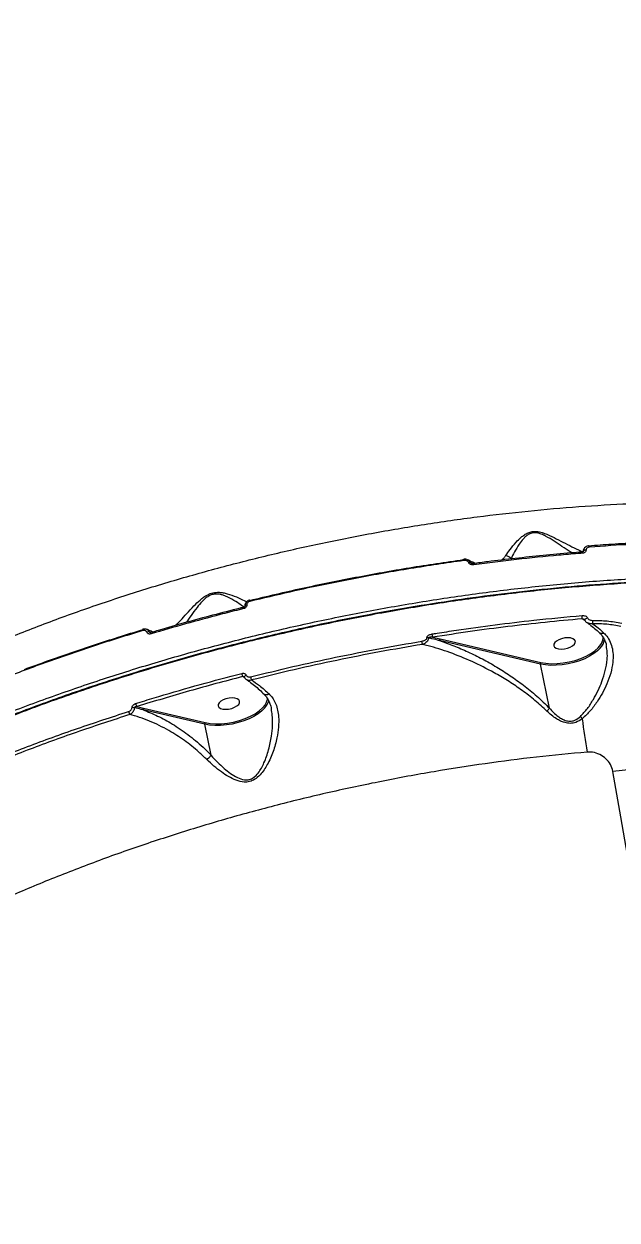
# Model space of a CAD drawing. Header units: millimetres. Extents: x -6523 to 7556, y -5559 to 6101.
# Drawn here: x -1928.5 to -1687.2, y 883.5 to 1370.3 of the extents above; entities that cross this region are included whole.
import ezdxf

# ---------------------------------------------------------------- set-up
doc = ezdxf.new("R2010")
doc.units = ezdxf.units.MM
for name, color, linetype in [('DIKOM_ОБЪЕКТ', 7, 'Continuous'), ('DIKOM_РАЗМЕР_ЗОНА', 7, 'Continuous'), ('DIKOM_РАЗМЕР_ОБЪЕКТА', 7, 'Continuous')]:
    doc.layers.add(name, color=color, linetype=linetype)
doc.styles.add('style1', font='arial.ttf', dxfattribs={"width": 0.8})
doc.dimstyles.new('1-50', dxfattribs={"dimtxt": 300, "dimasz": 200, "dimexe": 100, "dimexo": 0, "dimgap": 100, "dimtad": 1, "dimtxsty": 'style1', "dimcen": 200, "dimclrd": 7, "dimclre": 7, "dimclrt": 7, "dimadec": 1, "dimazin": 2, "dimtfac": 1, "dimtmove": 0, "dimatfit": 2, "dimfxl": 0, "dimlwd": 25, "dimlwe": 18, "dimarcsym": 0})

# ---------------------------------------------------------------- blocks, each defined once
blk = doc.blocks.new('*D10')
at = {"layer": 'Defpoints', "color": 0, "transparency": 16777216}
for p in [(-1823.23, 4314.24), (3842.01, -3170.82), (6537.88, -3170.82)]:
    blk.add_point(p, dxfattribs=at)
at = {"layer": 'DIKOM_РАЗМЕР_ОБЪЕКТА', "color": 7, "lineweight": 18, "transparency": 16777216}
for p, q in [((-1823.23, 4314.24), (6637.88, 4314.24)), ((3842.01, -3170.82), (6637.88, -3170.82))]:
    blk.add_line(p, q, dxfattribs=at)
at = {"layer": 'DIKOM_РАЗМЕР_ОБЪЕКТА', "color": 7, "lineweight": 25, "transparency": 16777216}
blk.add_line((6537.88, 3914.24), (6537.88, -2770.82), dxfattribs=at)
at = {"layer": 'DIKOM_РАЗМЕР_ОБЪЕКТА', "color": 7, "transparency": 16777216}
for points in [[(6471.22, 3914.24), (6604.55, 3914.24), (6537.88, 4314.24)], [(6471.22, -2770.82), (6604.55, -2770.82), (6537.88, -3170.82)]]:
    blk.add_solid(points, dxfattribs=at)
at = {"layer": 'DIKOM_РАЗМЕР_ОБЪЕКТА', "color": 7, "transparency": 16777216, "insert": (6304.71, 207.11), "char_height": 300, "attachment_point": 5, "rotation": 90, "style": 'style1'}
blk.add_mtext('7500', dxfattribs=at)
blk = doc.blocks.new('*D13')
at = {"layer": 'Defpoints', "color": 0, "transparency": 16777216}
for p in [(-2358.18, 6101.03), (4341.71, -4605.15), (7455.88, -4605.15)]:
    blk.add_point(p, dxfattribs=at)
at = {"layer": 'DIKOM_РАЗМЕР_ЗОНА', "color": 7, "lineweight": 18, "transparency": 16777216}
for p, q in [((-2358.18, 6101.03), (7555.88, 6101.03)), ((4341.71, -4605.15), (7555.88, -4605.15))]:
    blk.add_line(p, q, dxfattribs=at)
at = {"layer": 'DIKOM_РАЗМЕР_ЗОНА', "color": 7, "lineweight": 25, "transparency": 16777216}
blk.add_line((7455.88, 5701.03), (7455.88, -4205.15), dxfattribs=at)
at = {"layer": 'DIKOM_РАЗМЕР_ЗОНА', "color": 7, "transparency": 16777216}
for points in [[(7389.22, 5701.03), (7522.55, 5701.03), (7455.88, 6101.03)], [(7389.22, -4205.15), (7522.55, -4205.15), (7455.88, -4605.15)]]:
    blk.add_solid(points, dxfattribs=at)
at = {"layer": 'DIKOM_РАЗМЕР_ЗОНА', "color": 7, "transparency": 16777216, "insert": (7222.71, 375.61), "char_height": 300, "attachment_point": 5, "rotation": 90, "style": 'style1'}
blk.add_mtext('10700', dxfattribs=at)

msp = doc.modelspace()

# ---------------------------------------------------------------- linework, layer by layer
at = {"layer": 'DIKOM_ОБЪЕКТ', "color": 7, "linetype": 'Continuous', "lineweight": 15}
for p, q in [((-1701.348, 1155.379), (-1701.354, 1155.378)), ((-1698.646, 1157.864), (-1698.66, 1157.862)), ((-1700.094, 1127.419), (-1701.333, 1128.183)), ((-1762.209, 1120.696), (-1759.169, 1119.997)), ((-1759.169, 1119.997), (-1718.125, 1110.43)), ((-1718.339, 1109.76), (-1759.383, 1119.327)), ((-1714.65, 1091.808), (-1718.339, 1109.76)), ((-1838.618, 1104.123), (-1839.506, 1104.671)), ((-1882.586, 1092.441), (-1879.792, 1091.802)), ((-1854.936, 1085.289), (-1880.006, 1091.133)), ((-1879.792, 1091.802), (-1854.722, 1085.959)), ((-1852.336, 1072.637), (-1854.936, 1085.289))]:
    msp.add_line(p, q, dxfattribs=at)
at = {"layer": 'DIKOM_ОБЪЕКТ', "color": 7, "linetype": 'Continuous', "lineweight": 15, "flags": 128}
for points in [[(-1701.118, 1154.891), (-1701.155, 1155.049), (-1701.197, 1155.181), (-1701.241, 1155.282), (-1701.287, 1155.348), (-1701.331, 1155.378), (-1701.348, 1155.379)], [(-1699.788, 1156.116), (-1700.03, 1156.115), (-1700.267, 1156.084), (-1700.485, 1156.024), (-1700.671, 1155.94), (-1700.814, 1155.837), (-1700.906, 1155.72), (-1700.94, 1155.596), (-1700.941, 1155.579)], [(-1698.414, 1157.377), (-1698.45, 1157.527), (-1698.49, 1157.655), (-1698.532, 1157.755), (-1698.576, 1157.824), (-1698.62, 1157.86), (-1698.646, 1157.864)], [(-1749.61, 1152.411), (-1749.619, 1152.408), (-1749.636, 1152.376), (-1749.648, 1152.31)], [(-1836.658, 1135.787), (-1836.652, 1135.786), (-1836.633, 1135.759), (-1836.606, 1135.699)], [(-1837.815, 1133.818), (-1838.009, 1133.786), (-1838.187, 1133.737), (-1838.343, 1133.672), (-1838.471, 1133.595), (-1838.565, 1133.508), (-1838.621, 1133.415), (-1838.638, 1133.319), (-1838.638, 1133.313)], [(-1700.267, 1127.69), (-1700.282, 1127.775), (-1700.24, 1127.916), (-1700.127, 1128.071), (-1699.95, 1128.227), (-1699.725, 1128.372), (-1699.47, 1128.494), (-1699.205, 1128.583)], [(-1876.782, 1122.076), (-1876.811, 1122.234), (-1876.828, 1122.369), (-1876.833, 1122.476), (-1876.827, 1122.551), (-1876.808, 1122.592), (-1876.794, 1122.599)], [(-1709.844, 1115.845), (-1708.6, 1115.939), (-1707.349, 1116.213), (-1706.193, 1116.645), (-1705.227, 1117.2), (-1704.527, 1117.833), (-1704.152, 1118.492), (-1704.131, 1119.125), (-1704.465, 1119.68), (-1705.129, 1120.112), (-1706.068, 1120.386), (-1707.206, 1120.48), (-1708.451, 1120.386), (-1709.701, 1120.112), (-1710.857, 1119.68), (-1711.824, 1119.125), (-1712.523, 1118.492), (-1712.898, 1117.833), (-1712.92, 1117.2), (-1712.585, 1116.645), (-1711.921, 1116.213), (-1710.982, 1115.939), (-1709.844, 1115.845)], [(-1693.988, 1116.28), (-1695.077, 1115.202), (-1696.578, 1114.038), (-1698.337, 1112.954), (-1700.315, 1111.974), (-1702.469, 1111.119), (-1704.752, 1110.407), (-1707.116, 1109.854), (-1709.508, 1109.472), (-1711.877, 1109.269), (-1714.171, 1109.25), (-1716.341, 1109.415), (-1718.339, 1109.76)], [(-1718.125, 1110.43), (-1716.074, 1110.082), (-1713.841, 1109.929), (-1711.479, 1109.975), (-1709.047, 1110.219), (-1706.601, 1110.655), (-1704.202, 1111.272), (-1701.908, 1112.055), (-1699.773, 1112.986), (-1697.85, 1114.042), (-1696.184, 1115.198), (-1694.817, 1116.425), (-1693.781, 1117.694), (-1693.465, 1118.206)], [(-1838.098, 1105.279), (-1838.314, 1105.171), (-1838.506, 1105.043), (-1838.663, 1104.903), (-1838.776, 1104.76), (-1838.838, 1104.62), (-1838.845, 1104.494), (-1838.83, 1104.441)], [(-1846.442, 1091.374), (-1845.197, 1091.468), (-1843.946, 1091.742), (-1842.791, 1092.174), (-1841.824, 1092.729), (-1841.125, 1093.362), (-1840.749, 1094.021), (-1840.728, 1094.654), (-1841.063, 1095.209), (-1841.727, 1095.641), (-1842.665, 1095.915), (-1843.803, 1096.009), (-1845.048, 1095.915), (-1846.299, 1095.641), (-1847.454, 1095.209), (-1848.421, 1094.654), (-1849.12, 1094.021), (-1849.496, 1093.362), (-1849.517, 1092.729), (-1849.182, 1092.174), (-1848.519, 1091.742), (-1847.58, 1091.468), (-1846.442, 1091.374)], [(-1830.586, 1091.809), (-1831.674, 1090.731), (-1833.176, 1089.567), (-1834.935, 1088.483), (-1836.912, 1087.503), (-1839.066, 1086.648), (-1841.35, 1085.936), (-1843.713, 1085.383), (-1846.105, 1085.001), (-1848.474, 1084.798), (-1850.768, 1084.779), (-1852.938, 1084.944), (-1854.936, 1085.289)], [(-1854.722, 1085.959), (-1852.671, 1085.611), (-1850.438, 1085.458), (-1848.077, 1085.504), (-1845.644, 1085.748), (-1843.199, 1086.184), (-1840.8, 1086.801), (-1838.505, 1087.584), (-1836.37, 1088.515), (-1834.447, 1089.571), (-1832.782, 1090.727), (-1831.414, 1091.954), (-1830.378, 1093.223), (-1830.063, 1093.736)], [(-1644.425, 1084.573), (-1645.751, 1082.795), (-1647.408, 1081.033), (-1649.38, 1079.304), (-1651.65, 1077.623), (-1654.197, 1076.005), (-1656.997, 1074.465), (-1660.025, 1073.017), (-1663.254, 1071.675), (-1666.654, 1070.45), (-1670.194, 1069.355), (-1673.842, 1068.397), (-1677.564, 1067.588), (-1681.327, 1066.933), (-1685.096, 1066.439), (-1688.837, 1066.111)], [(-1646.875, 688.066), (-1647.029, 691.167), (-1648.127, 711.774), (-1649.35, 732.321), (-1650.699, 752.801), (-1652.172, 773.207), (-1653.77, 793.532), (-1655.491, 813.772), (-1657.336, 833.918), (-1659.303, 853.964), (-1661.393, 873.905), (-1663.604, 893.733), (-1665.936, 913.443), (-1668.387, 933.029), (-1670.958, 952.483), (-1673.647, 971.799), (-1676.454, 990.973), (-1679.377, 1009.997), (-1682.416, 1028.865), (-1685.57, 1047.572), (-1688.837, 1066.111)]]:
    msp.add_lwpolyline(points, dxfattribs=at)
at = {"layer": 'DIKOM_ОБЪЕКТ', "color": 7, "linetype": 'Continuous', "lineweight": 15}
for centre, radius, start, end in [((-1750.357, 1151.878), 0.918, 2.59177, 35.55136), ((-1747.141, 1149.987), 1.141, 69.61919, 108.81935), ((-1746.273, 1150.162), 0.789, 0.49866, 39.19401), ((-1835.2, 1135.714), 1.459, 177.13409, 197.39486), ((-1837.863, 1132.76), 1.235, 174.70078, 198.75224), ((-1704.887, 1128.764), 3.601, 350.71436, 12.41476), ((-1701.325, 1127), 4.3, 349.38418, 7.25592), ((-1879.498, 1123.676), 0.697, 159.39348, 203.37983), ((-1877.862, 1121.595), 1.303, 69.48734, 118.15181), ((-1764.517, 1118.718), 1.813, 69.59071, 89.93224), ((-1771.367, 1120.129), 9.175, 3.54417, 11.98115), ((-1758.669, 1119.468), 0.728, 133.37044, 191.14207), ((-1697.595, 1120.683), 4.815, 329.05024, 2.0692), ((-1777.062, 1116.883), 10.758, 4.7885, 11.85559), ((-1698.978, 1121), 6.868, 316.59571, 349.13684), ((-1717.625, 1109.901), 0.728, 133.37898, 191.13353), ((-1831.527, 1107.625), 8.508, 191.21155, 200.31663), ((-1826.944, 1106.446), 9.527, 191.34576, 199.32666), ((-1834.367, 1096.283), 5.002, 329.37964, 355.22291), ((-1884.173, 1090.038), 2.054, 73.93094, 99.70898), ((-1878.992, 1094.492), 4.138, 190.86404, 209.71064), ((-1879.292, 1091.273), 0.728, 133.37082, 191.13244), ((-1835.714, 1096.632), 7.04, 316.75932, 346.21106), ((-1881.893, 1091.258), 4.112, 191.07789, 209.69038), ((-1854.222, 1085.43), 0.728, 133.37843, 191.13408), ((-1709.019, 1081.317), 9.91, 38.94833, 45.65532), ((-1533.393, 1105.456), 168.871, 186.08784, 190.75169)]:
    msp.add_arc(centre, radius, start, end, dxfattribs=at)
for points, knots in [([(-2112.989, 1000.212), (-2111.196, 1002.5), (-2106.491, 1008.505), (-2097.648, 1018.134), (-2086.615, 1029.058), (-2074.625, 1039.713), (-2061.8, 1050.071), (-2048.203, 1060.11), (-2033.616, 1069.992), (-2018.05, 1079.677), (-2001.534, 1089.126), (-1984.429, 1098.133), (-1966.806, 1106.679), (-1948.747, 1114.752), (-1929.964, 1122.484), (-1910.491, 1129.832), (-1890.381, 1136.763), (-1870.064, 1143.127), (-1849.616, 1148.916), (-1829.109, 1154.135), (-1808.224, 1158.866), (-1787.017, 1163.071), (-1765.556, 1166.725), (-1744.294, 1169.751), (-1723.298, 1172.152), (-1702.63, 1173.947), (-1681.972, 1175.162), (-1661.397, 1175.77), (-1640.978, 1175.759), (-1622.558, 1175.16), (-1606.043, 1174.175), (-1596.323, 1173.273), (-1591.459, 1172.822)], [0, 0, 0, 0, 0.0213228, 0.0559646, 0.0906346, 0.1252762, 0.1589413, 0.1926322, 0.2262974, 0.2609395, 0.2956095, 0.3302517, 0.3639413, 0.3976567, 0.4313464, 0.4660119, 0.5007054, 0.535371, 0.569116, 0.6028868, 0.6366318, 0.6713525, 0.7061012, 0.7408219, 0.7746512, 0.8085064, 0.8423357, 0.8771408, 0.9119739, 0.9467791, 0.9733646, 1, 1, 1, 1]), ([(-1732.473, 1153.936), (-1731.909, 1154.734), (-1730.768, 1156.348), (-1728.601, 1159.003), (-1726.575, 1161.078), (-1724.905, 1162.395), (-1723.452, 1163.237), (-1721.739, 1163.766), (-1719.739, 1163.814), (-1717.675, 1163.345), (-1714.946, 1162.322), (-1711.797, 1160.769), (-1708.116, 1158.845), (-1704.589, 1157.066), (-1702.168, 1155.919), (-1701.142, 1155.521), (-1701.055, 1155.487)], [0, 0, 0, 0, 0.1198147, 0.2423686, 0.3241468, 0.3656264, 0.4080901, 0.4456747, 0.4836342, 0.5309554, 0.5764099, 0.672151, 0.7700881, 0.8788041, 0.9897235, 1, 1, 1, 1]), ([(-1705.501, 1155.035), (-1705.75, 1155.188), (-1706.989, 1155.946), (-1709.437, 1157.563), (-1712.686, 1159.769), (-1715.524, 1161.515), (-1717.965, 1162.702), (-1719.703, 1163.239), (-1720.938, 1163.263), (-1721.953, 1163.109), (-1723.041, 1162.704), (-1724.253, 1161.827), (-1725.623, 1160.42), (-1727.267, 1158.201), (-1728.972, 1155.363), (-1729.916, 1153.475), (-1730.294, 1152.621), (-1730.294, 1152.62)], [0, 0, 0, 0, 0.031469, 0.1560185, 0.2643807, 0.3724327, 0.4213088, 0.4701661, 0.5021622, 0.5080447, 0.5459198, 0.5905256, 0.6354358, 0.7261168, 0.8629928, 0.999863, 1, 1, 1, 1]), ([(-1630.773, 1159.954), (-1631.956, 1159.975), (-1636.717, 1160.064), (-1645.157, 1160.052), (-1656.086, 1159.917), (-1667.109, 1159.61), (-1678.207, 1159.138), (-1688.723, 1158.556), (-1695.562, 1158.055), (-1698.658, 1157.828)], [0, 0, 0, 0, 0.0536925, 0.2159294, 0.3782773, 0.5407012, 0.7031651, 0.8656234, 1, 1, 1, 1]), ([(-1630.441, 1159.508), (-1635.975, 1159.552), (-1647.042, 1159.64), (-1663.96, 1159.276), (-1681.073, 1158.577), (-1692.634, 1157.777), (-1698.414, 1157.377)], [0, 0, 0, 0, 0.2490988, 0.4981988, 0.7490992, 1, 1, 1, 1]), ([(-1701.353, 1155.358), (-1702.909, 1155.24), (-1708.204, 1154.837), (-1717.278, 1153.982), (-1728.551, 1152.791), (-1738.013, 1151.676), (-1743.719, 1150.903), (-1745.662, 1150.64)], [0, 0, 0, 0, 0.1061227, 0.3610937, 0.6154643, 0.8690464, 1, 1, 1, 1]), ([(-1701.118, 1154.891), (-1701.767, 1154.839), (-1705.011, 1154.581), (-1713.995, 1153.801), (-1728.126, 1152.382), (-1739.695, 1150.907), (-1745.484, 1150.169)], [0, 0, 0, 0, 0.0441422, 0.2207135, 0.6100122, 1, 1, 1, 1]), ([(-1734.097, 1152.104), (-1733.766, 1152.402), (-1733.177, 1152.93), (-1732.687, 1153.63), (-1732.473, 1153.936)], [0, 0, 0, 0, 0.5621857, 1, 1, 1, 1]), ([(-1732.473, 1153.936), (-1732.425, 1153.932), (-1732.107, 1153.908), (-1731.518, 1153.742), (-1730.787, 1153.291), (-1730.458, 1152.844), (-1730.294, 1152.62)], [0, 0, 0, 0, 0.0562158, 0.3685476, 0.6842661, 1, 1, 1, 1]), ([(-1700.942, 1155.579), (-1700.94, 1155.575), (-1700.937, 1155.569), (-1700.974, 1155.509), (-1701.104, 1155.43), (-1701.239, 1155.385), (-1701.329, 1155.383), (-1701.347, 1155.383)], [0, 0, 0, 0, 0.2821079, 0.5387096, 0.7467067, 0.9503124, 1, 1, 1, 1]), ([(-1699.788, 1156.116), (-1699.802, 1155.968), (-1699.832, 1155.661), (-1700.126, 1155.271), (-1700.565, 1154.983), (-1700.934, 1154.922), (-1701.118, 1154.891)], [0, 0, 0, 0, 0.2338872, 0.482499, 0.7413552, 1, 1, 1, 1]), ([(-1698.645, 1157.854), (-1698.696, 1157.853), (-1699.06, 1157.847), (-1699.677, 1157.63), (-1700.369, 1157.143), (-1700.8, 1156.484), (-1700.982, 1155.888), (-1700.919, 1155.552), (-1700.903, 1155.469)], [0, 0, 0, 0, 0.0403543, 0.2882507, 0.5097, 0.7221649, 0.9311838, 1, 1, 1, 1]), ([(-1698.414, 1157.377), (-1698.604, 1157.345), (-1698.983, 1157.283), (-1699.436, 1156.986), (-1699.741, 1156.585), (-1699.773, 1156.268), (-1699.788, 1156.116)], [0, 0, 0, 0, 0.2583669, 0.5167427, 0.7678352, 1, 1, 1, 1]), ([(-1836.606, 1135.699), (-1829.462, 1137.392), (-1815.172, 1140.778), (-1793.463, 1145.178), (-1771.603, 1149.11), (-1756.966, 1151.243), (-1749.648, 1152.31)], [0, 0, 0, 0, 0.2485969, 0.4971936, 0.7485969, 1, 1, 1, 1]), ([(-1749.44, 1151.919), (-1756.692, 1150.863), (-1771.197, 1148.752), (-1793.026, 1144.837), (-1814.867, 1140.423), (-1829.351, 1136.993), (-1836.593, 1135.278)], [0, 0, 0, 0, 0.2485964, 0.4971927, 0.7485966, 1, 1, 1, 1]), ([(-1747.677, 1152.081), (-1747.889, 1152.178), (-1748.363, 1152.396), (-1749.046, 1152.486), (-1749.468, 1152.406), (-1749.605, 1152.38)], [0, 0, 0, 0, 0.3536721, 0.7884136, 1, 1, 1, 1]), ([(-1747.509, 1151.067), (-1747.57, 1151.185), (-1747.691, 1151.422), (-1748.039, 1151.693), (-1748.485, 1151.882), (-1748.972, 1151.96), (-1749.298, 1151.932), (-1749.44, 1151.919)], [0, 0, 0, 0, 0.18891731, 0.37742588, 0.5791619, 0.81644225, 1, 1, 1, 1]), ([(-1747.674, 1152.077), (-1747.639, 1152.063), (-1747.396, 1151.966), (-1747.037, 1151.628), (-1746.842, 1151.249), (-1746.744, 1151.056)], [0, 0, 0, 0, 0.0766244, 0.532386, 1, 1, 1, 1]), ([(-1744.76, 1150.761), (-1744.982, 1150.837), (-1745.817, 1151.126), (-1746.799, 1151.577), (-1747.58, 1152.035), (-1747.67, 1152.087)], [0, 0, 0, 0, 0.2422207, 0.9132843, 1, 1, 1, 1]), ([(-1745.484, 1150.169), (-1745.632, 1150.157), (-1745.976, 1150.129), (-1746.49, 1150.216), (-1746.957, 1150.418), (-1747.32, 1150.7), (-1747.446, 1150.944), (-1747.509, 1151.067)], [0, 0, 0, 0, 0.1825267, 0.4237804, 0.6274438, 0.8134089, 1, 1, 1, 1]), ([(-1746.744, 1151.056), (-1746.661, 1151.005), (-1746.453, 1150.878), (-1746.246, 1150.752), (-1746.122, 1150.677)], [0, 0, 0, 0, 0.3995568, 1, 1, 1, 1]), ([(-1746.744, 1151.056), (-1746.728, 1151.028), (-1746.701, 1150.98), (-1746.613, 1150.887), (-1746.537, 1150.836), (-1746.481, 1150.799)], [0, 0, 0, 0, 0.26177348, 0.45415311, 1, 1, 1, 1]), ([(-1745.663, 1150.672), (-1745.717, 1150.662), (-1745.887, 1150.631), (-1746.148, 1150.666), (-1746.374, 1150.735), (-1746.455, 1150.786), (-1746.479, 1150.801)], [0, 0, 0, 0, 0.1942462, 0.6079995, 0.8829655, 1, 1, 1, 1]), ([(-1730.294, 1152.62), (-1730.293, 1152.619), (-1730.292, 1152.617), (-1730.291, 1152.613), (-1730.29, 1152.611), (-1730.29, 1152.61)], [0, 0, 0, 0, 0.2986015, 0.7025835, 1, 1, 1, 1]), ([(-2171.527, 892.561), (-2170.894, 894.888), (-2169.188, 901.159), (-2165.37, 911.456), (-2159.78, 923.429), (-2152.886, 935.539), (-2144.681, 947.746), (-2135.154, 960.009), (-2124.518, 972.059), (-2112.836, 983.858), (-2100.19, 995.378), (-2086.375, 1006.805), (-2071.389, 1018.096), (-2055.257, 1029.206), (-2038.334, 1039.891), (-2020.696, 1050.124), (-2002.435, 1059.89), (-1983.253, 1069.347), (-1963.177, 1078.448), (-1942.258, 1087.152), (-1921.205, 1095.173), (-1900.125, 1102.517), (-1879.114, 1109.206), (-1857.578, 1115.44), (-1835.565, 1121.178), (-1813.136, 1126.392), (-1790.477, 1131.03), (-1767.652, 1135.067), (-1744.731, 1138.488), (-1721.641, 1141.295), (-1698.456, 1143.452), (-1675.257, 1144.936), (-1652.552, 1145.714), (-1630.41, 1145.8), (-1608.881, 1145.223), (-1587.618, 1143.972), (-1566.701, 1142.027), (-1546.232, 1139.363), (-1527.778, 1136.288), (-1516.45, 1133.869), (-1511.441, 1132.799)], [0, 0, 0, 0, 0.0156515, 0.0421674, 0.0687038, 0.0952198, 0.122506, 0.1498144, 0.1771005, 0.2036165, 0.230153, 0.2566689, 0.283955, 0.3112635, 0.3385496, 0.3650656, 0.391602, 0.418118, 0.4454041, 0.4727126, 0.4999987, 0.52556, 0.5511395, 0.5767008, 0.6029494, 0.6292179, 0.6554666, 0.6819826, 0.7085191, 0.7350351, 0.7623214, 0.7896299, 0.8169161, 0.8434321, 0.8699685, 0.8964846, 0.9237709, 0.9510793, 0.9783655, 1, 1, 1, 1]), ([(-2123.702, 970.601), (-2123.535, 970.79), (-2119.997, 974.808), (-2112.047, 982.554), (-2099.848, 993.795), (-2086.518, 1004.849), (-2072.279, 1015.685), (-2057.148, 1026.252), (-2040.969, 1036.648), (-2023.708, 1046.838), (-2005.376, 1056.796), (-1986.249, 1066.366), (-1966.42, 1075.506), (-1945.979, 1084.171), (-1924.986, 1092.33), (-1903.463, 1099.961), (-1881.458, 1107.059), (-1859.043, 1113.608), (-1836.322, 1119.579), (-1813.403, 1124.942), (-1791.808, 1129.376), (-1771.616, 1132.997), (-1752.858, 1135.937), (-1734.118, 1138.45), (-1715.222, 1140.553), (-1696.206, 1142.223), (-1677.115, 1143.431), (-1658.19, 1144.2), (-1645.777, 1144.309), (-1639.573, 1144.363)], [0, 0, 0, 0, 0.0019425, 0.0413, 0.0807724, 0.1203034, 0.1598345, 0.1993068, 0.2386642, 0.2795277, 0.3205201, 0.3615779, 0.4026359, 0.4436281, 0.4844917, 0.5253551, 0.5663474, 0.6074053, 0.6484632, 0.6894555, 0.730319, 0.7634301, 0.7965756, 0.829721, 0.8628322, 0.8971052, 0.9314161, 0.965727, 1, 1, 1, 1]), ([(-1639.106, 1144.02), (-1643.425, 1143.992), (-1655.059, 1143.914), (-1674.301, 1143.239), (-1696.831, 1141.832), (-1719.784, 1139.739), (-1743.09, 1136.952), (-1766.676, 1133.459), (-1790.024, 1129.339), (-1813.057, 1124.619), (-1835.711, 1119.342), (-1858.354, 1113.422), (-1880.906, 1106.851), (-1903.283, 1099.636), (-1924.995, 1091.938), (-1945.981, 1083.793), (-1966.2, 1075.249), (-1985.981, 1066.165), (-2005.236, 1056.552), (-2023.882, 1046.43), (-2041.302, 1036.144), (-2057.496, 1025.752), (-2072.49, 1015.309), (-2086.726, 1004.521), (-2100.125, 993.41), (-2112.625, 982.003), (-2124.11, 970.394), (-2134.523, 958.615), (-2143.828, 946.702), (-2152.043, 934.615), (-2159.078, 922.389), (-2164.931, 910.061), (-2169.281, 897.922), (-2171.715, 889.748), (-2172.345, 885.709), (-2172.368, 885.566)], [0, 0, 0, 0, 0.0185356, 0.0499377, 0.0813639, 0.1127659, 0.1450801, 0.1774207, 0.2097349, 0.2411369, 0.2725631, 0.3039652, 0.3362794, 0.3686198, 0.4009341, 0.4323361, 0.4637624, 0.4951644, 0.5274786, 0.5598191, 0.5921333, 0.6224048, 0.6526976, 0.6829691, 0.7140547, 0.7451637, 0.7762491, 0.8076513, 0.8390775, 0.8704797, 0.9027941, 0.9351346, 0.9674489, 0.998851, 1, 1, 1, 1]), ([(-1866.734, 1125.506), (-1866.096, 1126.162), (-1864.73, 1127.568), (-1862.276, 1130.305), (-1859.651, 1133.152), (-1857.323, 1135.452), (-1855.41, 1136.991), (-1853.678, 1138.082), (-1851.479, 1138.918), (-1849.25, 1139.06), (-1847.346, 1138.811), (-1844.888, 1138.2), (-1841.962, 1137.098), (-1839.363, 1135.865), (-1838.189, 1135.276), (-1837.843, 1135.103)], [0, 0, 0, 0, 0.10268718, 0.22000847, 0.33728472, 0.42435054, 0.46931021, 0.51406236, 0.56566514, 0.6254331, 0.66906858, 0.71282866, 0.83143662, 0.9503501, 1, 1, 1, 1]), ([(-1838.898, 1132.902), (-1839.345, 1133.226), (-1840.525, 1134.081), (-1842.983, 1135.715), (-1845.591, 1137.106), (-1847.786, 1137.933), (-1849.293, 1138.28), (-1850.594, 1138.313), (-1851.859, 1138.094), (-1852.67, 1137.794), (-1853.768, 1137.196), (-1854.818, 1136.425), (-1856.422, 1134.858), (-1858.358, 1132.499), (-1860.517, 1129.536), (-1861.852, 1127.642), (-1862.509, 1126.71)], [0, 0, 0, 0, 0.0808807, 0.2135083, 0.3457816, 0.3923738, 0.4387894, 0.48516, 0.4993426, 0.5410858, 0.5510054, 0.5979233, 0.6451594, 0.740612, 0.8723678, 1, 1, 1, 1]), ([(-1836.655, 1135.777), (-1836.701, 1135.769), (-1837.039, 1135.71), (-1837.628, 1135.386), (-1838.262, 1134.748), (-1838.626, 1134.006), (-1838.607, 1133.515), (-1838.599, 1133.32)], [0, 0, 0, 0, 0.0402696, 0.2978124, 0.5605256, 0.825277, 1, 1, 1, 1]), ([(-1836.593, 1135.278), (-1836.754, 1135.223), (-1837.077, 1135.114), (-1837.47, 1134.785), (-1837.735, 1134.376), (-1837.818, 1134.036), (-1837.816, 1133.852), (-1837.815, 1133.818)], [0, 0, 0, 0, 0.2363425, 0.4725697, 0.7091402, 0.9458476, 1, 1, 1, 1]), ([(-1839.091, 1132.868), (-1839.584, 1132.748), (-1843.811, 1131.724), (-1851.726, 1129.657), (-1862.812, 1126.65), (-1871.17, 1124.284), (-1875.8, 1122.885), (-1876.79, 1122.586)], [0, 0, 0, 0, 0.0388029, 0.3322385, 0.6263005, 0.9201057, 1, 1, 1, 1]), ([(-1839.032, 1132.363), (-1839.677, 1132.203), (-1842.903, 1131.4), (-1850.847, 1129.368), (-1862.82, 1126.154), (-1872.126, 1123.436), (-1876.782, 1122.076)], [0, 0, 0, 0, 0.0507677, 0.2538484, 0.6266946, 1, 1, 1, 1]), ([(-1838.643, 1133.315), (-1838.641, 1133.292), (-1838.639, 1133.25), (-1838.695, 1133.132), (-1838.795, 1133.021), (-1838.933, 1132.925), (-1839.042, 1132.891), (-1839.095, 1132.874)], [0, 0, 0, 0, 0.2579528, 0.4669294, 0.64364, 0.8261441, 1, 1, 1, 1]), ([(-1837.815, 1133.818), (-1837.815, 1133.785), (-1837.813, 1133.603), (-1837.894, 1133.265), (-1838.158, 1132.857), (-1838.549, 1132.528), (-1838.871, 1132.418), (-1839.032, 1132.363)], [0, 0, 0, 0, 0.0535377, 0.2897993, 0.5263749, 0.7631263, 1, 1, 1, 1]), ([(-1762.392, 1122.033), (-1761.736, 1122.138), (-1758.454, 1122.66), (-1749.918, 1123.964), (-1736.789, 1125.78), (-1719.704, 1127.841), (-1707.93, 1128.931), (-1701.37, 1129.538)], [0, 0, 0, 0, 0.0321659, 0.1608354, 0.4183954, 0.6759564, 1, 1, 1, 1]), ([(-1701.37, 1129.538), (-1701.317, 1129.541), (-1700.994, 1129.563), (-1700.438, 1129.503), (-1699.834, 1129.259), (-1699.416, 1128.948), (-1699.275, 1128.704), (-1699.205, 1128.583)], [0, 0, 0, 0, 0.0639414, 0.3885898, 0.6455852, 0.8223068, 1, 1, 1, 1]), ([(-1701.333, 1128.183), (-1706.366, 1127.725), (-1716.431, 1126.809), (-1731.636, 1125.062), (-1746.901, 1123.064), (-1757.106, 1121.485), (-1762.209, 1120.696)], [0, 0, 0, 0, 0.2493142, 0.4986285, 0.7493144, 1, 1, 1, 1]), ([(-1700.441, 1127.847), (-1700.443, 1127.848), (-1700.551, 1127.927), (-1700.826, 1128.036), (-1701.12, 1128.137), (-1701.303, 1128.176), (-1701.333, 1128.183)], [0, 0, 0, 0, 0.0069641, 0.3788689, 0.8963154, 1, 1, 1, 1]), ([(-1700.442, 1127.846), (-1700.409, 1127.825), (-1700.35, 1127.786), (-1700.293, 1127.731), (-1700.267, 1127.691), (-1700.269, 1127.693), (-1700.269, 1127.694)], [0, 0, 0, 0, 0.3143668, 0.5740174, 0.8189274, 1, 1, 1, 1]), ([(-1700.259, 1127.694), (-1700.161, 1127.511), (-1699.949, 1127.114), (-1699.602, 1126.772), (-1699.372, 1126.656), (-1699.362, 1126.651)], [0, 0, 0, 0, 0.4521911, 0.9775549, 1, 1, 1, 1]), ([(-1699.377, 1126.631), (-1699.17, 1126.495), (-1698.328, 1125.946), (-1696.777, 1124.702), (-1695.271, 1123.429), (-1694.422, 1122.589), (-1694.261, 1122.429)], [0, 0, 0, 0, 0.1268006, 0.5158791, 0.9077488, 1, 1, 1, 1]), ([(-1697.098, 1126.208), (-1697.514, 1126.19), (-1698.276, 1126.158), (-1699.057, 1126.407), (-1699.329, 1126.634), (-1699.356, 1126.657)], [0, 0, 0, 0, 0.5185732, 0.9516062, 1, 1, 1, 1]), ([(-1699.205, 1128.583), (-1699.131, 1128.456), (-1698.984, 1128.203), (-1698.541, 1127.873), (-1697.893, 1127.595), (-1697.356, 1127.561), (-1697.059, 1127.543)], [0, 0, 0, 0, 0.1849092, 0.3685877, 0.6500855, 1, 1, 1, 1]), ([(-1697.098, 1126.208), (-1696.339, 1125.649), (-1694.814, 1124.527), (-1693.259, 1123.109), (-1692.478, 1122.396)], [0, 0, 0, 0, 0.4978698, 1, 1, 1, 1]), ([(-1685.557, 1125.102), (-1687.461, 1125.442), (-1691.297, 1126.129), (-1695.155, 1126.181), (-1697.098, 1126.208)], [0, 0, 0, 0, 0.4964815, 1, 1, 1, 1]), ([(-1697.059, 1127.543), (-1695.101, 1127.517), (-1691.156, 1127.466), (-1687.235, 1126.767), (-1685.261, 1126.415)], [0, 0, 0, 0, 0.4964934, 1, 1, 1, 1]), ([(-1880.138, 1123.399), (-1883.498, 1122.372), (-1893.326, 1119.366), (-1909.399, 1114.059), (-1928.255, 1107.325), (-1946.805, 1100.189), (-1958.827, 1095.097), (-1964.838, 1092.551)], [0, 0, 0, 0, 0.1144547, 0.3347648, 0.555076, 0.7775383, 1, 1, 1, 1]), ([(-1928.301, 1107.628), (-1922.017, 1109.912), (-1909.45, 1114.479), (-1893.272, 1119.798), (-1883.405, 1122.819), (-1880.053, 1123.845)], [0, 0, 0, 0, 0.39769419, 0.7953895, 1, 1, 1, 1]), ([(-1878.227, 1123.718), (-1878.302, 1123.771), (-1878.595, 1123.975), (-1879.245, 1124.052), (-1879.841, 1124.053), (-1880.123, 1123.921), (-1880.148, 1123.91)], [0, 0, 0, 0, 0.1395219, 0.5428146, 0.9603378, 1, 1, 1, 1]), ([(-1878.477, 1122.744), (-1878.541, 1122.869), (-1878.671, 1123.119), (-1879.033, 1123.368), (-1879.477, 1123.49), (-1879.863, 1123.474), (-1880.081, 1123.415), (-1880.138, 1123.399)], [0, 0, 0, 0, 0.2256326, 0.4513383, 0.6801809, 0.9175914, 1, 1, 1, 1]), ([(-1876.782, 1122.076), (-1876.839, 1122.061), (-1877.064, 1122.001), (-1877.459, 1121.986), (-1877.912, 1122.112), (-1878.28, 1122.366), (-1878.411, 1122.618), (-1878.477, 1122.744)], [0, 0, 0, 0, 0.0825897, 0.3217177, 0.5513078, 0.7756372, 1, 1, 1, 1]), ([(-1876.008, 1122.822), (-1876.261, 1122.906), (-1876.961, 1123.139), (-1877.75, 1123.557), (-1878.253, 1123.824)], [0, 0, 0, 0, 0.3628972, 1, 1, 1, 1]), ([(-1878.221, 1123.729), (-1878.059, 1123.631), (-1877.698, 1123.412), (-1877.51, 1123.028), (-1877.406, 1122.816)], [0, 0, 0, 0, 0.4461373, 1, 1, 1, 1]), ([(-1877.406, 1122.816), (-1877.384, 1122.777), (-1877.359, 1122.731), (-1877.294, 1122.664), (-1877.251, 1122.638), (-1877.215, 1122.616)], [0, 0, 0, 0, 0.4945818, 0.5702688, 1, 1, 1, 1]), ([(-1877.406, 1122.816), (-1877.361, 1122.789), (-1877.227, 1122.706), (-1877.093, 1122.625), (-1877.003, 1122.571)], [0, 0, 0, 0, 0.3291901, 1, 1, 1, 1]), ([(-1876.798, 1122.604), (-1876.835, 1122.592), (-1876.937, 1122.56), (-1877.08, 1122.564), (-1877.187, 1122.592), (-1877.208, 1122.609), (-1877.216, 1122.614)], [0, 0, 0, 0, 0.1861744, 0.5087587, 0.8262168, 1, 1, 1, 1]), ([(-1766.534, 1119.093), (-1766.132, 1119.19), (-1765.534, 1119.335), (-1764.912, 1119.759), (-1764.622, 1120.103), (-1764.524, 1120.37), (-1764.516, 1120.503), (-1764.515, 1120.53)], [0, 0, 0, 0, 0.4456166, 0.662333, 0.8365, 0.9657202, 1, 1, 1, 1]), ([(-1763.885, 1120.417), (-1763.885, 1120.37), (-1763.888, 1120.151), (-1763.99, 1119.708), (-1764.325, 1119.097), (-1764.975, 1118.43), (-1765.702, 1117.998), (-1766.213, 1117.825), (-1766.342, 1117.781)], [0, 0, 0, 0, 0.0398462, 0.1865084, 0.3715023, 0.5855251, 0.8948812, 1, 1, 1, 1]), ([(-1764.515, 1120.53), (-1764.513, 1120.56), (-1764.504, 1120.698), (-1764.4, 1120.976), (-1764.092, 1121.339), (-1763.438, 1121.783), (-1762.809, 1121.934), (-1762.392, 1122.033)], [0, 0, 0, 0, 0.0349445, 0.1620618, 0.33627, 0.5591538, 1, 1, 1, 1]), ([(-1762.209, 1120.696), (-1762.518, 1120.704), (-1762.969, 1120.715), (-1763.486, 1120.638), (-1763.728, 1120.563), (-1763.836, 1120.491), (-1763.872, 1120.449), (-1763.881, 1120.426), (-1763.885, 1120.417)], [0, 0, 0, 0, 0.5066469, 0.7402889, 0.895267, 0.9534639, 0.9811377, 1, 1, 1, 1]), ([(-1759.383, 1119.327), (-1759.643, 1119.392), (-1760.943, 1119.714), (-1762.446, 1120.076), (-1763.686, 1120.37), (-1763.885, 1120.417)], [0, 0, 0, 0, 0.1735171, 0.8675058, 1, 1, 1, 1]), ([(-1692.478, 1122.396), (-1692.259, 1122.177), (-1691.369, 1121.284), (-1690.145, 1119.434), (-1689.132, 1116.717), (-1688.712, 1113.723), (-1688.819, 1110.196), (-1689.636, 1106.137), (-1691.155, 1101.896), (-1693.074, 1097.954), (-1695.337, 1094.262), (-1697.966, 1090.613), (-1700.197, 1088.568), (-1701.312, 1087.547)], [0, 0, 0, 0, 0.0275983, 0.1121816, 0.1968265, 0.2807385, 0.3647041, 0.4782469, 0.5919087, 0.6886543, 0.785421, 0.8928605, 1, 1, 1, 1]), ([(-1694.293, 1122.433), (-1694.174, 1122.33), (-1693.632, 1121.857), (-1692.882, 1120.813), (-1692.081, 1119.275), (-1691.628, 1118.034), (-1691.513, 1117.274), (-1691.495, 1117.156)], [0, 0, 0, 0, 0.07871778, 0.35987277, 0.65100833, 0.94607041, 1, 1, 1, 1]), ([(-1692.478, 1122.396), (-1692.515, 1122.379), (-1692.628, 1122.327), (-1692.972, 1122.199), (-1693.49, 1122.121), (-1693.995, 1122.211), (-1694.18, 1122.412), (-1694.247, 1122.484)], [0, 0, 0, 0, 0.0520887, 0.1611684, 0.4891335, 0.8170715, 1, 1, 1, 1]), ([(-1836.286, 1104.572), (-1830.546, 1105.98), (-1819.067, 1108.796), (-1801.66, 1112.582), (-1784.145, 1116.07), (-1772.404, 1118.085), (-1766.534, 1119.093)], [0, 0, 0, 0, 0.2490976, 0.4981938, 0.7490969, 1, 1, 1, 1]), ([(-1766.342, 1117.781), (-1772.157, 1116.783), (-1783.786, 1114.787), (-1801.221, 1111.32), (-1818.63, 1107.537), (-1830.167, 1104.708), (-1835.935, 1103.293)], [0, 0, 0, 0, 0.2490969, 0.4981946, 0.7490975, 1, 1, 1, 1]), ([(-1715.716, 1090.631), (-1715.891, 1090.8), (-1717.664, 1092.515), (-1721.18, 1095.597), (-1726.393, 1099.549), (-1731.747, 1103.097), (-1738.324, 1106.965), (-1746.14, 1110.915), (-1755.141, 1114.571), (-1761.879, 1116.686), (-1765.582, 1117.594), (-1766.342, 1117.781)], [0, 0, 0, 0, 0.0115177, 0.1169979, 0.22298, 0.3292398, 0.4351021, 0.6083256, 0.7820036, 0.9552822, 1, 1, 1, 1]), ([(-1759.383, 1119.327), (-1757.466, 1118.655), (-1753.632, 1117.311), (-1747.81, 1114.793), (-1741.957, 1111.908), (-1736.202, 1108.664), (-1730.605, 1105.109), (-1725.149, 1101.184), (-1719.75, 1096.835), (-1716.349, 1093.483), (-1714.65, 1091.808)], [0, 0, 0, 0, 0.1257433, 0.251488, 0.3794603, 0.507422, 0.6285588, 0.7496656, 0.8748956, 1, 1, 1, 1]), ([(-1702.092, 1088.404), (-1701.099, 1089.459), (-1699.109, 1091.571), (-1696.829, 1095.261), (-1694.842, 1098.977), (-1693.163, 1102.933), (-1691.83, 1107.174), (-1691.151, 1111.202), (-1691.048, 1114.543), (-1691.362, 1116.31), (-1691.504, 1117.107)], [0, 0, 0, 0, 0.1355019, 0.2714467, 0.3954107, 0.5193443, 0.6639298, 0.8083507, 0.9135405, 1, 1, 1, 1]), ([(-1883.056, 1093.712), (-1882.43, 1093.907), (-1879.298, 1094.885), (-1870.607, 1097.534), (-1856.879, 1101.518), (-1845.545, 1104.486), (-1839.872, 1105.971)], [0, 0, 0, 0, 0.0441433, 0.2207212, 0.6100162, 1, 1, 1, 1]), ([(-1839.872, 1105.971), (-1839.82, 1105.983), (-1839.59, 1106.036), (-1839.182, 1106.044), (-1838.706, 1105.91), (-1838.315, 1105.656), (-1838.17, 1105.404), (-1838.098, 1105.279)], [0, 0, 0, 0, 0.073335, 0.3225212, 0.5550465, 0.7773717, 1, 1, 1, 1]), ([(-1838.098, 1105.279), (-1838.024, 1105.152), (-1837.877, 1104.897), (-1837.481, 1104.639), (-1836.996, 1104.501), (-1836.577, 1104.507), (-1836.34, 1104.56), (-1836.286, 1104.572)], [0, 0, 0, 0, 0.2211172, 0.4418724, 0.6745366, 0.9251413, 1, 1, 1, 1]), ([(-1839.506, 1104.671), (-1846.75, 1102.769), (-1861.259, 1098.96), (-1875.47, 1094.616), (-1882.586, 1092.441)], [0, 0, 0, 0, 0.4992724, 1, 1, 1, 1]), ([(-1838.913, 1104.514), (-1838.931, 1104.527), (-1839.012, 1104.583), (-1839.193, 1104.638), (-1839.374, 1104.669), (-1839.481, 1104.671), (-1839.506, 1104.671)], [0, 0, 0, 0, 0.1039603, 0.4653905, 0.8772126, 1, 1, 1, 1]), ([(-1838.912, 1104.516), (-1838.893, 1104.504), (-1838.839, 1104.471), (-1838.833, 1104.452), (-1838.83, 1104.441), (-1838.829, 1104.44)], [0, 0, 0, 0, 0.33674101, 0.98051367, 1, 1, 1, 1]), ([(-1838.819, 1104.445), (-1838.81, 1104.414), (-1838.723, 1104.133), (-1838.441, 1103.773), (-1838.098, 1103.57), (-1837.982, 1103.501)], [0, 0, 0, 0, 0.0743883, 0.6868224, 1, 1, 1, 1]), ([(-1837.991, 1103.443), (-1837.581, 1103.18), (-1836.513, 1102.494), (-1834.71, 1101.089), (-1832.717, 1099.384), (-1831.401, 1098.085), (-1830.795, 1097.486)], [0, 0, 0, 0, 0.1788902, 0.466332, 0.7542296, 1, 1, 1, 1]), ([(-1835.935, 1103.293), (-1836.018, 1103.267), (-1836.377, 1103.155), (-1837.009, 1103.117), (-1837.631, 1103.234), (-1837.892, 1103.431), (-1837.963, 1103.485)], [0, 0, 0, 0, 0.1156193, 0.5029617, 0.8661436, 1, 1, 1, 1]), ([(-1835.935, 1103.293), (-1834.855, 1102.575), (-1832.494, 1101.006), (-1830.064, 1098.798), (-1828.746, 1097.6)], [0, 0, 0, 0, 0.4574515, 1, 1, 1, 1]), ([(-1828.746, 1097.6), (-1828.677, 1097.532), (-1828.056, 1096.923), (-1827.036, 1095.622), (-1825.934, 1093.464), (-1825.207, 1091.006), (-1824.773, 1087.878), (-1824.824, 1084.095), (-1825.545, 1079.336), (-1826.979, 1074.156), (-1828.886, 1069.794), (-1830.757, 1066.668), (-1832.379, 1064.577), (-1834.316, 1062.852), (-1836.623, 1061.829), (-1839.293, 1061.626), (-1842.244, 1062.406), (-1845.309, 1063.92), (-1848.301, 1065.916), (-1851.249, 1068.225), (-1853.11, 1070.001), (-1854.04, 1070.888)], [0, 0, 0, 0, 0.0056285, 0.0508109, 0.0960126, 0.1438692, 0.1917627, 0.2633134, 0.3349755, 0.4270895, 0.519181, 0.5590182, 0.5987819, 0.643818, 0.6799263, 0.7160694, 0.7691213, 0.8237193, 0.8784532, 0.9392285, 1, 1, 1, 1]), ([(-1830.827, 1097.475), (-1830.584, 1097.23), (-1829.942, 1096.583), (-1829.125, 1095.271), (-1828.376, 1093.56), (-1827.953, 1092.255), (-1827.833, 1091.493), (-1827.823, 1091.423)], [0, 0, 0, 0, 0.1611875, 0.4259992, 0.6972927, 0.9724008, 1, 1, 1, 1]), ([(-1828.746, 1097.6), (-1828.782, 1097.578), (-1829.019, 1097.442), (-1829.496, 1097.244), (-1830.113, 1097.175), (-1830.575, 1097.274), (-1830.727, 1097.465), (-1830.775, 1097.524)], [0, 0, 0, 0, 0.0461471, 0.29601683, 0.58324242, 0.87046173, 1, 1, 1, 1]), ([(-1885.929, 1090.467), (-1885.693, 1090.565), (-1885.277, 1090.737), (-1884.831, 1091.169), (-1884.561, 1091.613), (-1884.533, 1091.913), (-1884.519, 1092.063)], [0, 0, 0, 0, 0.3292405, 0.579804, 0.7886072, 1, 1, 1, 1]), ([(-1883.604, 1092.013), (-1883.618, 1091.761), (-1883.647, 1091.268), (-1883.992, 1090.501), (-1884.544, 1089.802), (-1885.091, 1089.401), (-1885.413, 1089.246), (-1885.466, 1089.221)], [0, 0, 0, 0, 0.223403, 0.4376621, 0.684972, 0.948847, 1, 1, 1, 1]), ([(-1884.519, 1092.063), (-1884.504, 1092.222), (-1884.473, 1092.536), (-1884.183, 1093.003), (-1883.738, 1093.413), (-1883.321, 1093.626), (-1883.083, 1093.703), (-1883.056, 1093.712)], [0, 0, 0, 0, 0.2147997, 0.4259372, 0.681711, 0.9641454, 1, 1, 1, 1]), ([(-1882.586, 1092.441), (-1882.738, 1092.427), (-1883.003, 1092.402), (-1883.32, 1092.299), (-1883.502, 1092.189), (-1883.585, 1092.09), (-1883.599, 1092.035), (-1883.604, 1092.013)], [0, 0, 0, 0, 0.3755837, 0.6517128, 0.8444414, 0.9349484, 1, 1, 1, 1]), ([(-1880.006, 1091.133), (-1880.267, 1091.199), (-1881.464, 1091.502), (-1882.665, 1091.788), (-1883.604, 1092.013)], [0, 0, 0, 0, 0.2174656, 1, 1, 1, 1]), ([(-1880.006, 1091.133), (-1878.034, 1090.348), (-1874.061, 1088.768), (-1867.934, 1085.398), (-1861.718, 1081.185), (-1856.439, 1076.806), (-1853.427, 1073.745), (-1852.336, 1072.637)], [0, 0, 0, 0, 0.2061855, 0.4154248, 0.6401065, 0.8695989, 1, 1, 1, 1]), ([(-1852.337, 1072.628), (-1852.336, 1072.627), (-1851.512, 1071.683), (-1849.804, 1069.839), (-1847.17, 1067.375), (-1844.498, 1065.213), (-1841.792, 1063.538), (-1839.181, 1062.576), (-1836.801, 1062.655), (-1834.785, 1063.636), (-1833.165, 1065.342), (-1831.838, 1067.403), (-1830.315, 1070.545), (-1828.809, 1074.903), (-1827.743, 1080.066), (-1827.276, 1084.802), (-1827.312, 1088.499), (-1827.686, 1090.626), (-1827.826, 1091.423)], [0, 0, 0, 0, 0.00009697, 0.07314767, 0.14619989, 0.21057101, 0.27475931, 0.33413159, 0.3729433, 0.41164143, 0.46171287, 0.50797568, 0.55433987, 0.66496179, 0.77562731, 0.86202323, 0.94829695, 1, 1, 1, 1]), ([(-1715.716, 1090.631), (-1715.686, 1090.661), (-1715.472, 1090.875), (-1715.059, 1091.307), (-1714.793, 1091.628), (-1714.65, 1091.8)], [0, 0, 0, 0, 0.0699796, 0.5005463, 1, 1, 1, 1]), ([(-1701.312, 1087.547), (-1702.17, 1086.97), (-1703.656, 1085.972), (-1706.209, 1085.522), (-1708.342, 1085.84), (-1710.212, 1086.572), (-1712.756, 1087.992), (-1714.471, 1089.521), (-1715.716, 1090.631)], [0, 0, 0, 0, 0.1914571, 0.3312408, 0.4704842, 0.5823723, 0.6969265, 1, 1, 1, 1]), ([(-1714.65, 1091.808), (-1714.649, 1091.807), (-1714.649, 1091.804), (-1714.649, 1091.801), (-1714.65, 1091.8), (-1714.65, 1091.8)], [0, 0, 0, 0, 0.45172391, 0.82798403, 1, 1, 1, 1]), ([(-1714.65, 1091.8), (-1714.649, 1091.799), (-1713.601, 1090.612), (-1712.057, 1089.092), (-1709.807, 1087.556), (-1708.177, 1086.764), (-1706.284, 1086.38), (-1704.03, 1086.831), (-1702.808, 1087.823), (-1702.092, 1088.404)], [0, 0, 0, 0, 0.00031838, 0.31687813, 0.42946732, 0.54444157, 0.67832357, 0.81138051, 1, 1, 1, 1]), ([(-1965.75, 1060.256), (-1959.417, 1063.013), (-1946.752, 1068.526), (-1927, 1076.28), (-1906.766, 1083.671), (-1892.875, 1088.202), (-1885.929, 1090.467)], [0, 0, 0, 0, 0.2485943, 0.4971904, 0.7485953, 1, 1, 1, 1]), ([(-1885.466, 1089.221), (-1892.319, 1086.986), (-1906.024, 1082.517), (-1926.144, 1075.179), (-1945.936, 1067.421), (-1958.716, 1061.859), (-1965.107, 1059.078)], [0, 0, 0, 0, 0.2485949, 0.4971909, 0.7485965, 1, 1, 1, 1]), ([(-1854.04, 1070.888), (-1855.113, 1071.923), (-1858.035, 1074.741), (-1863.213, 1078.803), (-1868.677, 1082.305), (-1873.444, 1084.828), (-1877.434, 1086.618), (-1881.457, 1088.127), (-1884.13, 1088.856), (-1885.466, 1089.221)], [0, 0, 0, 0, 0.1128016, 0.3073756, 0.5062339, 0.6280292, 0.7498286, 0.8749146, 1, 1, 1, 1]), ([(-1699.299, 1073.953), (-1706.186, 1073.306), (-1719.966, 1072.011), (-1740.772, 1069.315), (-1761.802, 1066.048), (-1783.005, 1062.139), (-1804.307, 1057.601), (-1825.24, 1052.53), (-1845.74, 1046.958), (-1865.755, 1040.922), (-1885.61, 1034.327), (-1905.229, 1027.169), (-1924.536, 1019.461), (-1943.111, 1011.371), (-1960.906, 1002.933), (-1977.894, 994.192), (-1994.347, 985.006), (-2010.183, 975.389), (-2025.33, 965.364), (-2039.466, 955.144), (-2052.563, 944.769), (-2064.62, 934.279), (-2075.824, 923.509), (-2086.1, 912.485), (-2095.389, 901.239), (-2103.495, 890.007), (-2110.417, 878.827), (-2116.176, 867.732), (-2120.861, 856.553), (-2124.408, 845.324), (-2126.786, 834.082), (-2127.836, 823.846), (-2127.942, 814.595), (-2127.404, 809.098), (-2127.135, 806.347)], [0, 0, 0, 0, 0.0311785, 0.0623809, 0.0935594, 0.1256442, 0.1577551, 0.18984, 0.2210202, 0.2522244, 0.2834046, 0.3154897, 0.3476011, 0.3796862, 0.410889, 0.442116, 0.4733188, 0.5054257, 0.5375585, 0.5696655, 0.6009197, 0.6321979, 0.6634522, 0.6956101, 0.7277939, 0.7599519, 0.7912842, 0.8226405, 0.8539729, 0.886209, 0.9184712, 0.9507073, 0.9753306, 1, 1, 1, 1]), ([(-1854.04, 1070.888), (-1854.005, 1070.921), (-1853.759, 1071.145), (-1853.304, 1071.581), (-1852.733, 1072.168), (-1852.469, 1072.475), (-1852.337, 1072.628)], [0, 0, 0, 0, 0.0544867, 0.3767255, 0.6883506, 1, 1, 1, 1]), ([(-1852.336, 1072.637), (-1852.336, 1072.635), (-1852.336, 1072.633), (-1852.336, 1072.63), (-1852.337, 1072.628), (-1852.337, 1072.628)], [0, 0, 0, 0, 0.4537043, 0.8122629, 1, 1, 1, 1]), ([(-1688.837, 1066.111), (-1689.103, 1067.053), (-1689.632, 1068.926), (-1691.574, 1071.351), (-1694.13, 1073.117), (-1696.853, 1073.995), (-1698.579, 1073.965), (-1699.299, 1073.953)], [0, 0, 0, 0, 0.21802082, 0.43323251, 0.64378782, 0.85143524, 1, 1, 1, 1])]:
    msp.add_open_spline(points, degree=3, knots=knots, dxfattribs=at)

# ---------------------------------------------------------------- dimensions: what is measured, and where the dimension line sits
at = {"layer": 'DIKOM_РАЗМЕР_ЗОНА'}
dim = msp.add_linear_dim(base=(7455.882, -4605.145), p1=(-2358.182, 6101.03), p2=(4341.706, -4605.145), angle=90, text='10700', dimstyle='1-50', override={"dimasz": 400, "dimgap": 80}, dxfattribs=at)
dim.commit()
dim.dimension.update_dxf_attribs({"geometry": '*D13', "text_midpoint": (7455.882, 375.606), "dimtype": 160})
at = {"layer": 'DIKOM_РАЗМЕР_ОБЪЕКТА'}
dim = msp.add_linear_dim(base=(6537.882, -3170.823), p1=(-1823.231, 4314.242), p2=(3842.008, -3170.823), angle=90, text='7500', dimstyle='1-50', override={"dimasz": 400, "dimgap": 80}, dxfattribs=at)
dim.commit()
dim.dimension.update_dxf_attribs({"geometry": '*D10', "text_midpoint": (6537.882, 207.106), "dimtype": 160})

doc.saveas('drawing.dxf')
